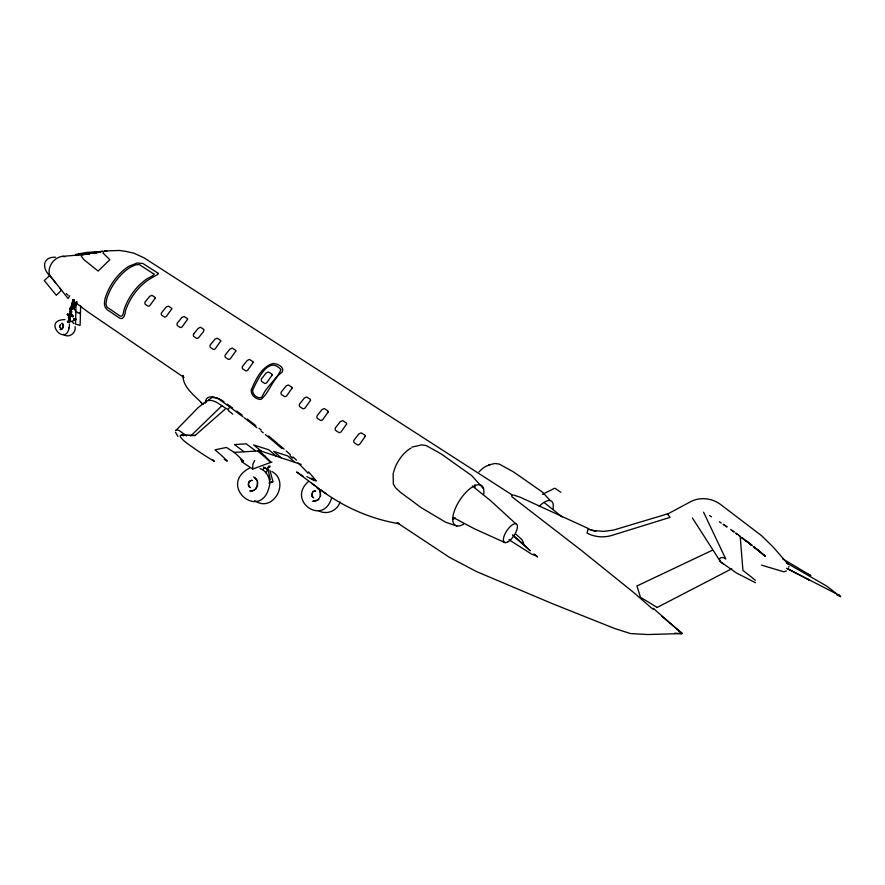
<?xml version="1.0" encoding="UTF-8"?>
<svg xmlns="http://www.w3.org/2000/svg" width="885" height="885" viewBox="0 0 885 885"><rect width="100%" height="100%" fill="white"/><g stroke="black" fill="none" stroke-linecap="round" stroke-linejoin="round"><path stroke-width="1.33" d="M393.128 473.088L393.338 484.006L395.573 487.757L400.23 492.148L421.205 507.669L445.664 522.238L456.892 525.956M68.001 321.498L69.661 320.658L68.643 321.797L68.001 321.498L69.937 320.204L68.632 321.919M72.924 306.332L71.962 306.63L72.559 304.296L75.269 305.126L74.008 307.272L75.081 305.037M72.15 306.73L72.736 304.385M70.203 317.737L69.572 319.916L69.373 318.191M76.077 303.19L75.479 324.087L80.093 325.37L80.657 305.911M73.378 304.54L74.163 304.894L74.373 300.037L73.92 304.694L73.842 301C71.928 312.018 65.933 323.445 73.201 299.595L69.605 313.522M73.577 300.933L73.411 304.573L71.962 306.63M73.886 304.805L74.119 299.96M271.994 462.003L252.667 469.028L252.9 464.05L254.67 460.477M69.605 320.337L69.915 318.301L69.318 318.246M69.605 320.326L70.169 318.279L69.495 317.272M68.643 316.918C71.077 314.905 67.957 326.023 69.074 317.516M269.77 484.073C262.834 524.053 215.575 485.555 250.001 467.833M513.189 535.724L530.226 550.758L523.433 544.22L523.621 542.97L522.017 539.739L516.043 534.286M68.82 315.193L69.13 315.414M69.34 315.226L68.776 315.414M71.287 315.89L72.017 316.498L71.663 315.602M72.67 316.089C74.738 316.808 71.176 316.786 73.001 316.1M72.902 316.753L73.024 316.034M311.808 494.461L312.294 492.713M320.547 496.12L320.204 490.876M59.959 327.594L59.549 326.421L60.401 324.983M68.654 328.423L68.798 327.583M788.933 566.422L788.712 567.197M74.108 318.711C76.11 318.202 73.366 320.934 74.174 318.633M75.479 318.777L74.893 319.961L75.623 319.618C75.656 318.323 74.771 320.79 74.285 318.6M73.013 299.561L73.422 300.325L73.875 299.65M73.444 299.738L70.546 311.465L72.703 307.294M70.866 311.52L73.687 299.838L70.081 313.755M70.734 311.553L73.621 299.827L73.809 304.628L71.674 308.765L72.448 306.951M70.557 316.1C71.807 317.449 73.466 314.54 71.397 314.053M71.088 314.463L70.18 316.21L67.293 314.562L67.758 313.909L69.539 314.806L69.716 313.456L70.877 313.788L71.807 311.785M331.532 498.233C322.76 526.829 286.474 500.18 308.456 481.573M72.415 307.537C73.433 307.593 78.311 314.783 75.955 311.686M69.296 319.839L70.037 318.379M72.493 308.677L73.311 308.467M175.805 430.541L198.251 407.509L206.559 401.016C214.546 397.996 221.56 406.757 228.175 409.39L230.377 406.392M78.997 313.146L78.942 312.493M71.63 311.741L70.944 313.788M248.917 482.236L248.453 485.057L249.791 487.303M72.537 308.942L74.252 304.761M68.587 317.372L69.141 317.427M340.039 501.972C337.462 510.767 326.808 515.247 318.766 510.822M70.346 315.226L69.307 316.52L70.258 315.248M267.668 467.988L268.708 466.063L270.157 466.196L269.372 467.479M68.632 316.565L69.428 316.83M262.856 469.802L264.128 467.468L267.712 469.382L265.81 472.889M193.66 333.988L198.284 328.269L200.353 327.328A1.493 1.195 -34.5 0 1 200.95 327.516L203.583 329.242A1.449 1.162 -34.5 0 1 203.948 329.685L203.473 331.665L198.815 337.428A2.389 1.969 -60.7 0 1 197.908 338.181L197.167 338.38A2.013 1.648 -60.7 0 1 196.503 338.258L193.881 336.521A2.035 1.67 -60.7 0 1 193.494 335.946L193.373 335.161A2.423 1.991 -60.7 0 1 193.66 333.988M70.004 308.091L69.849 309.296L70.723 309.009M69.926 308.445L70.7 307.792M69.262 322.903C66.132 322.262 79.882 319.441 74.882 319.12M69.716 295.756L68.101 298.51L59.948 288.3M73.997 306.785L75.424 304.429M73.765 308.201L76.608 303.489M74.196 306.841L75.623 304.484M73.964 308.257L76.829 303.544M73.864 307.372L76.486 303.146M74.041 307.46L76.663 303.234M79.385 313.522L79.418 312.582M59.782 325.591L60.722 324.806M74.495 319.397L75.269 318.7L75.623 319.618M208.65 399.821L212.112 397.487L216.228 397.763M255.71 489.128L257.491 485.832L257.69 482.026M312.803 491.983L311.863 495.368M75.037 319.098C75.291 320.149 76.597 319.374 75.037 319.219L74.893 319.961M74.738 304.329L75.8 304.562L74.694 305.059M79.462 313.478L79.506 312.659M74.794 303.71L76.486 301.785M76.951 302.028L74.329 305.004M74.904 303.732L76.552 301.851M75.081 303.82L76.741 301.94L75.015 303.865L73.953 303.422M68.488 321.686L69.583 320.105L67.249 321.808M69.661 320.658L68.643 321.797M222.002 405.651L190.773 435.885M77.205 312.892L77.128 311.896M786.444 570.913L783.756 571.798L761.399 565.084M512.503 495.18L144.034 257.823L134.133 253.265L125.681 251.362L119.442 250.466L104.386 250.953L103.014 253.01L109.84 259.714L98.135 271.098L83.787 259.57L81.42 256.351L81.453 254.946L102.572 251.263M249.316 481.429L251.738 480.356M225.432 408.848L195.076 435.497M206.559 401.016L205.198 403.195M312.682 491.96L313.456 491.429M318.854 499.217C317.029 501.828 306.874 501.906 317.228 500.257C321.155 497.68 321.709 491.142 317.803 488.288M67.747 321.675L69.55 320.602M87.172 254.216L88.976 253.32L94.972 252.822M176.071 430.066L177.885 430.01A13.806 11.184 -78 0 1 179.998 431.117L186.536 435.907M76.342 311.863C75.502 313.235 77.449 311.741 75.833 311.929M74.617 319.43L73.942 319.142M668.02 513.809L690.289 501.872C699.781 496.684 711.916 498.012 720.501 504.428L761.509 535.646L772.76 546.609L788.314 564.398M88.212 254.172L89.296 253.597M712.436 550.204L636.946 585.97L640.463 597.275L657.057 607.375M653.86 609.168L652.577 608.957L634.202 592.939L581.224 550.293L511.795 496.662L512.017 495.224M69.229 317.815L68.278 317.361M656.88 607.608L731.784 568.745M542.505 494.328L554.784 488.199L560.869 492.27M303.035 476.219L296.962 472.225M250.92 480.489C247.49 481.374 247.612 486.894 250.389 487.646M254.36 490.301L249.625 491.042M313.334 491.407L314.994 490.954M69.152 314.308L69.406 314.684M67.393 314.794C67.227 313.865 68.256 314.241 67.481 314.772M69.174 315.613L68.521 315.104L69.362 314.994M71.519 316.487L71.962 315.757M411.901 447.124L421.592 444.912L426.105 445.509L441.217 453.939L471.782 475.665L483.586 488.741M269.416 482.602L272.027 481.816M269.062 483.166L272.989 481.993M71.762 315.602C72.139 313.489 73.156 316.852 70.258 313.733L69.804 314.839L71.984 315.668M488.575 464.935L495.003 463.497L499.251 464.083L513.543 471.926L542.439 492.115L550.216 500.6M87.449 254.316L89.274 254.194M60.545 329.585L63.211 327.019L62.238 323.445M181.06 435.221L195.297 435.497L181.06 435.221L180.131 435.796L180.429 436.947A41.075 27.169 -0.4 0 0 187.631 443.695A327.583 199.844 5.2 0 0 214.126 461.218M399.544 523.71L397.243 522.814L449.58 557.428L476.606 571.61L552.063 603.537L614.456 628.438L630.551 633.583L647.787 634.534L682.058 633.538L653.218 608.283M55.534 257.247C42.524 256.617 41.75 268.255 49.848 275.855M83.478 254.592L102.428 251.296M83.035 254.659L62.448 256.351C53.731 257.225 46.341 267.889 50.091 276.164M250.831 491.219C257.314 490.921 259.759 481.23 254.659 477.513M314.075 491.053L315.768 491.075M95.536 252.015L87.283 252.302L75.966 254.349C74.86 255.079 77.692 256.34 76.906 254.814L85.734 253.53M76.906 254.814L95.602 252.181M97.549 252.568L100.182 252.347M224.237 459.326L227.279 461.151A119.353 96.542 -82.3 0 0 218.518 452.821L214.989 449.823L226.483 447.445L234.204 452.39L257.601 450.996M95.646 253.099L90.469 253.364M674.79 633.195L681.727 633.682M181.436 435.199L182.752 435.475A9.005 6.007 -1.7 0 1 183.593 435.84M62.448 256.351L64.926 256.738M251.594 480.334L252.402 480.455M398.991 523.688C370.538 519.019 343.424 506.983 320.403 489.682M681.638 633.682L682.047 633.273L678.74 630.95M593.547 530.502L603.559 531.409L613.637 530.06L668.429 513.621L667.434 513.986L670.078 517.371L612.077 535.337A37.181 34.769 -77.1 0 1 587.065 533.113L588.016 529.186L595.826 531.254L591.103 529.927M313.744 497.812L313.036 497.47M268.299 469.736L263.31 467.07M253.586 476.86L257.17 480.256M316.741 487.668L319.33 489.449M104.386 250.953L106.864 251.506M70.048 317.604L68.643 317.062M70.28 317.04L69.65 316.775M807.751 574.155L810.881 575.571L782.373 558.689M216.239 397.763L218.285 398.405M60.125 329.574C63.078 330.813 65.036 323.689 61.884 323.224M60.423 327.959L59.572 326.853M70.612 315.27L71.32 314.529L69.716 313.456M67.658 321.874L68.377 322.074M513.532 495.025L520.28 497.27L588.967 528.832M69.307 316.553L69.572 315.923M215 397.487C211.227 395.761 204.678 397.133 205.818 402.421M64.926 319.618C40.71 319.817 68.112 350.15 69.484 324.408M215.011 397.487L218.672 399.024L231.461 408.206A1040.705 706.484 83.1 0 1 243.143 416.957M301.143 464.415L258.442 450.244L265.124 456.251M260.035 468.552C265.721 470.444 269.14 476.329 269.693 482.059M218.805 398.604L219.823 399.047M505.058 542.627L474.592 528.887L453.164 517.471M840.75 596.767L836.922 594.886M74.982 303.82L73.909 303.5M73.201 299.595L73.909 299.904M755.491 582.728L736.309 572.905L720.545 561.831L692.413 517.979M787.373 568.69L809.41 580.173A47.005 46.861 -0.2 0 1 807.872 579.166M786.676 568.225L836.9 594.089A246.97 228.208 67.7 0 0 826.546 585.992L786.433 562.893M837.144 594.222L839.987 595.771L838.703 594.709M311.022 478.143L316.233 480.975A185.419 152.087 -84.8 0 0 308.489 471.893M306.896 476.606L314.186 480.588L312.704 478.719M96.056 252.336L95.082 251.86L96.222 252.833M271.828 471.506C290.59 481.34 273.067 513.742 254.825 500.633M240.764 459.669L243.53 461.317A140.859 114.11 -82.9 0 0 234.813 452.91L234.204 452.39M508.997 539.75L531.664 554.154L535.148 555.492L534.562 554.441M241.539 461.594L252.667 469.028M184.036 377.486L87.847 311.874L75.679 302.692M72.006 321.731L73.964 323.644M63.289 334.287C68.621 338.756 76.353 333.092 75.07 326.687M220.807 399.555L224.005 401.823M227.202 404.091L232.523 407.941M296.652 472.004L316.664 486.949M311.642 483.31L325.835 493.631M740.922 537.195L740.214 536.675L742.935 570.46L743.677 571.013A283.775 256.506 74.7 0 1 755.325 580.328M228.175 410.374L232.777 414.18M255.334 450.664L246.207 443.839L234.448 444.569L243.84 451.604M544.264 502.614L562.174 516.973M533.81 553.977L537.516 556.953L535.547 555.282M472.369 486.009L490.522 500.622L515.778 523.743M276.253 456.118L268.774 449.779L253.696 444.956L261.318 451.195M662.035 616.48L682.125 633.361M512.47 534.85L523.433 544.22M66.231 293.599L68.156 295.28M95.868 252.192L96.808 253.033M183.361 376.8L183.04 375.561C182.819 387.851 195.308 395.794 202.709 404.124M200.95 402.542L202.997 404.39M281.164 457.744L273.731 451.383L287.78 455.963L294.816 462.302M313.168 497.492L311.996 496.186M298.013 462.966L299.086 463.994M265.135 456.273L270.567 461.76M177.962 436.438L175.451 432.179M55.81 283.145L49.803 275.456L44.25 280.534L56.352 295.302L61.508 290.114L50.887 276.916M312.571 496.939L311.741 495.346M720.014 561.19C717.658 557.174 723.742 556.388 725.755 559.01L703.564 512.183M69.804 309.02L69.793 308.732M269.87 470.256L272.901 481.407M267.624 467.789L270.301 479.847M75.778 318.865L75.933 319.706M244.205 417.764A1040.705 706.484 83.1 0 1 256.893 427.698M261.108 431.095A1040.705 706.484 83.1 0 1 263.21 432.809M265.312 434.535A1040.705 706.484 83.1 0 1 282.038 448.684M290.048 455.742A1040.705 706.484 83.1 0 1 292.703 458.131M299.738 464.625A187 153.227 -84.8 0 1 308.046 473.265M212.843 459.735A70.048 47.901 -2.8 0 1 214.137 461.218M257.59 451.007A159.422 146.589 81.8 0 1 269.693 461.583M236.771 411.082A1038.636 705.799 83 0 1 242.081 415.043M247.38 419.081A1038.636 705.799 83 0 1 255.831 425.674M258.995 428.185A1038.636 705.799 83 0 1 261.097 429.878M268.454 435.874A1038.636 705.799 83 0 1 277.868 443.761M278.908 444.657A1038.636 705.799 83 0 1 284.118 449.137M286.187 450.952A1038.636 705.799 83 0 1 290.335 454.602M293.001 456.97A1038.636 705.799 83 0 1 296.541 460.156M723.554 524.44A592.961 497.392 73.8 0 1 727.116 526.907M730.678 529.418A592.961 497.392 73.8 0 1 734.218 531.951M735.988 533.235A592.961 497.392 73.8 0 1 737.758 534.529M738.643 535.182A592.961 497.392 73.8 0 1 740.402 536.487M742.172 537.792A592.961 497.392 73.8 0 1 744.805 539.784M745.679 540.447A592.961 497.392 73.8 0 1 748.312 542.461M749.186 543.136A592.961 497.392 73.8 0 1 751.808 545.171M753.555 546.543A592.961 497.392 73.8 0 1 755.292 547.926M757.04 549.308A592.961 497.392 73.8 0 1 758.777 550.702M746.896 541.31A586.843 490.202 74.8 0 1 748.621 542.638M750.347 543.976A586.843 490.202 74.8 0 1 752.073 545.326M753.799 546.676A586.843 490.202 74.8 0 1 755.513 548.047M757.228 549.419A586.843 490.202 74.8 0 1 758.943 550.802M759.795 551.499A586.843 490.202 74.8 0 1 762.361 553.59M763.213 554.298A586.843 490.202 74.8 0 1 764.928 555.714M807.374 578.823A47.005 46.861 -0.2 0 1 806.866 578.469M741.796 537.848A586.667 495.633 72.8 0 1 744.429 539.817M745.303 540.481A586.667 495.633 72.8 0 1 747.936 542.483M748.81 543.147A586.667 495.633 72.8 0 1 751.42 545.171M765.315 556.322A586.667 495.633 72.8 0 0 753.168 546.543A593.326 497.613 73.8 0 1 754.916 547.837M723.167 524.34A593.326 497.613 73.8 0 1 726.729 526.818M732.061 530.591A593.326 497.613 73.8 0 1 733.842 531.863M735.612 533.146A593.326 497.613 73.8 0 1 737.371 534.44M738.256 535.082A593.326 497.613 73.8 0 1 740.026 536.387M741.785 537.704A593.326 497.613 73.8 0 1 743.544 539.031M745.303 540.359A593.326 497.613 73.8 0 1 747.062 541.697M748.81 543.047A593.326 497.613 73.8 0 1 751.431 545.094M755.79 548.534A593.326 497.613 73.8 0 1 765.326 556.3M723.487 563.955A54.217 53.034 -73.1 0 1 721.209 562.373M709.538 515.612A262.336 239.658 78.2 0 1 711.507 516.807M719.317 521.752A262.336 239.658 78.2 0 1 721.242 523.035M463.685 524.13A23.862 10.012 -56.6 0 1 453.275 514.827A23.862 10.012 -56.6 0 1 471.672 487.425A23.862 10.012 -56.6 0 1 483.664 494.361M393.659 472.147A20.897 9.525 -56.5 0 1 411.049 448.12M474.88 484.77A23.087 9.801 -56.6 0 1 474.968 487.314M455.432 517.979A23.087 9.801 -56.6 0 1 452.556 519.296M539.197 506.275A21.959 8.474 -56.9 0 1 553.025 508.831M479.028 471.915A19.26 8.098 -57 0 1 489.803 465.178M292.15 387.984L286.84 395.65A2.478 2.113 -61.1 0 1 285.888 396.414L285.103 396.613A2.08 1.77 -61.2 0 1 284.395 396.48L281.585 394.61A2.113 1.792 -61.1 0 1 281.164 394.002L281.021 393.172A2.511 2.135 -61.1 0 1 281.319 391.955L286.043 386.004L288.189 385.03A1.549 1.283 -33.1 0 1 288.831 385.229L291.652 387.088A1.504 1.25 -33.1 0 1 292.05 387.553L292.15 387.984M272.237 374.908L266.949 382.486A2.456 2.08 -61 0 1 266.009 383.249L265.234 383.448A2.069 1.748 -61 0 1 264.538 383.316L261.761 381.479A2.091 1.77 -61 0 1 261.363 380.882L261.208 380.063A2.489 2.102 -61 0 1 261.506 378.857L266.208 372.95L268.343 371.988A1.527 1.261 -33.5 0 1 268.974 372.187L271.75 374.012A1.493 1.228 -33.4 0 1 272.137 374.477L272.237 374.908M153.979 274.129L152.696 275.821L147.452 278.532A38.863 23.541 -56.3 0 0 123.911 310.159C123.513 311.697 123.269 317.483 120.139 316.1L106.941 307.073L105.923 303.964L106.808 298.688A38.586 23.773 -56.3 0 1 130.217 267.314L135.46 264.914L139.288 264.526L153.979 274.129M253.187 362.385L247.911 369.897A2.445 2.047 -60.9 0 1 246.981 370.66L246.218 370.859A2.047 1.715 -61 0 1 245.532 370.738L242.8 368.923A2.08 1.737 -60.9 0 1 242.401 368.326L242.258 367.518A2.478 2.069 -60.9 0 1 242.556 366.324L247.236 360.472L249.349 359.509A1.516 1.239 -33.8 0 1 249.968 359.708L252.701 361.511A1.482 1.206 -33.8 0 1 253.088 361.965L253.187 362.385M235.83 350.98L230.576 358.436A2.423 2.013 -60.9 0 1 229.657 359.188L228.894 359.387A2.035 1.693 -60.9 0 1 228.219 359.266L225.52 357.485A2.069 1.715 -60.9 0 1 225.133 356.887L224.989 356.091A2.456 2.047 -60.9 0 1 225.288 354.907L229.945 349.099L232.047 348.148A1.516 1.228 -34.1 0 1 232.655 348.336L235.355 350.117A1.471 1.195 -34 0 1 235.731 350.56L235.83 350.98M220.73 341.057L215.486 348.458A2.412 1.991 -60.8 0 1 214.579 349.21L213.827 349.409A2.024 1.67 -60.8 0 1 213.152 349.287L210.497 347.528A2.058 1.693 -60.8 0 1 210.11 346.942L209.977 346.146A2.445 2.024 -60.8 0 1 210.265 344.973L214.911 339.209L216.991 338.258A1.504 1.206 -34.3 0 1 217.599 338.446L220.265 340.205A1.46 1.184 -34.3 0 1 220.642 340.648L220.73 341.057M187.565 319.275L182.365 326.554A2.378 1.936 -60.7 0 1 181.469 327.295L180.728 327.494A1.991 1.626 -60.7 0 1 180.075 327.384L177.487 325.669A2.024 1.648 -60.7 0 1 177.111 325.094L176.989 324.308A2.412 1.969 -60.7 0 1 177.277 323.147L181.879 317.483L183.936 316.542A1.482 1.173 -34.7 0 1 184.523 316.73L187.122 318.434A1.438 1.151 -34.7 0 1 187.487 318.865L187.565 319.275M171.745 308.876L166.557 316.1A2.367 1.914 -60.6 0 1 165.672 316.841L164.942 317.04A1.98 1.604 -60.6 0 1 164.3 316.93L161.745 315.237A2.013 1.626 -60.6 0 1 161.369 314.662L161.247 313.898A2.401 1.936 -60.6 0 1 161.546 312.748L166.126 307.117L168.161 306.177A1.471 1.162 -34.9 0 1 168.747 306.365L171.314 308.046A1.438 1.128 -34.9 0 1 171.668 308.478L171.745 308.876M155.273 298.057L150.107 305.214A2.345 1.892 -60.6 0 1 149.222 305.956L148.514 306.155A1.969 1.582 -60.6 0 1 147.872 306.044L145.35 304.374A2.002 1.604 -60.6 0 1 144.985 303.809L144.863 303.046A2.378 1.914 -60.6 0 1 145.151 301.907L149.72 296.32L151.744 295.391A1.46 1.151 -35.1 0 1 152.32 295.579L154.853 297.238A1.427 1.117 -35.1 0 1 155.196 297.659L155.273 298.057M158.304 273.388L157.74 274.394A15.786 6.449 12.8 0 1 156.158 275.29L148.945 279.505A38.885 23.519 -56.3 0 0 125.393 311.144C125.216 313.699 123.856 320.348 119.84 318.279L107.096 309.673C103.456 306.885 104.242 301.531 105.348 297.703A38.564 23.784 -56.3 0 1 128.745 266.352L137.087 263.033L142.806 263.42L158.304 273.388M251.329 389.865C250.444 395.02 256.174 399.755 260.964 399.423C269.671 392.332 272.359 379.012 282.072 372.142C285.213 367.187 277.138 363.337 272.868 363.547C261.584 366.799 255.4 379.82 251.329 389.865M252.656 390.086C251.948 394.456 258.166 399.655 262.015 397.055C266.075 386.435 277.105 379.134 280.932 369.653A2.201 1.648 -11.6 0 0 280.346 368.945C267.569 355.505 256.827 381.8 252.656 390.086M365.295 436.305L359.907 443.971A2.555 2.235 -61.6 0 1 358.923 444.757L358.104 444.945A2.135 1.87 -61.7 0 1 357.363 444.801L354.376 442.821A2.168 1.903 -61.6 0 1 353.934 442.179L353.768 441.327A2.589 2.257 -61.6 0 1 354.066 440.066L358.879 433.916L361.102 432.92A1.582 1.35 -31.5 0 1 361.766 433.141L364.753 435.099A1.549 1.316 -31.4 0 1 365.173 435.586L365.295 436.305M346.621 424.026L341.256 431.637A2.533 2.201 -61.5 0 1 340.271 432.411L339.464 432.61A2.124 1.847 -61.5 0 1 338.734 432.455L335.791 430.519A2.157 1.87 -61.5 0 1 335.36 429.878L335.194 429.037A2.566 2.224 -61.5 0 1 335.492 427.787L340.283 421.68L342.484 420.685A1.571 1.339 -31.9 0 1 343.148 420.906L346.079 422.842A1.538 1.305 -31.9 0 1 346.5 423.329L346.621 424.026M328.213 411.934L322.859 419.468A2.511 2.168 -61.4 0 1 321.897 420.242L321.089 420.441A2.113 1.825 -61.4 0 1 320.37 420.298L317.472 418.384A2.146 1.847 -61.4 0 1 317.04 417.753L316.885 416.912A2.544 2.201 -61.3 0 1 317.184 415.673L321.952 409.622L324.131 408.638A1.56 1.316 -32.4 0 1 324.784 408.848L327.682 410.751A1.527 1.283 -32.3 0 1 328.103 411.237L328.213 411.934M310.535 400.319L305.203 407.797A2.5 2.135 -61.2 0 1 304.252 408.56L303.455 408.759A2.091 1.792 -61.3 0 1 302.736 408.616L299.882 406.724A2.124 1.825 -61.2 0 1 299.462 406.104L299.307 405.275A2.533 2.168 -61.2 0 1 299.606 404.047L304.351 398.04L306.52 397.066A1.56 1.294 -32.8 0 1 307.161 397.276L310.027 399.157A1.516 1.261 -32.7 0 1 310.425 399.633L310.535 400.319M69.694 315.436L70.59 315.834L69.694 315.436M75.28 319.341L75.247 319.242M73.798 304.053C73.743 306.852 75.944 302.581 73.798 304.053M508.012 541.775A10.985 4.337 -56.6 0 0 517.338 525.436A10.985 4.337 -56.6 0 0 505.833 532.327A10.985 4.337 -56.6 0 0 508.012 541.775"/></g></svg>
